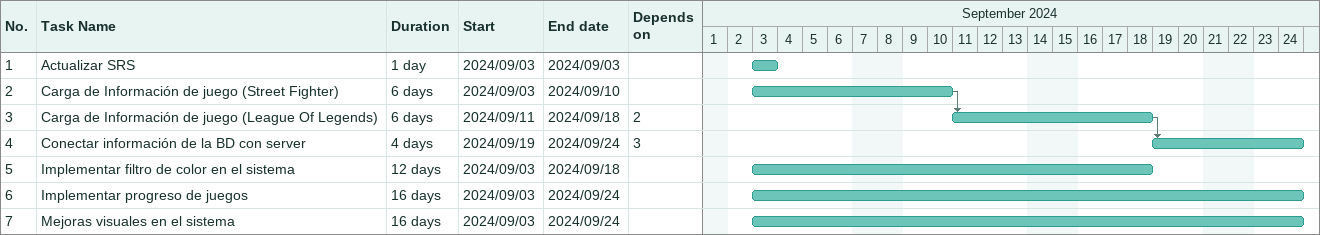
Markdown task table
| ID | Task | Duration | Start | Finish | Predecessors |
|---|---|---|---|---|---|
| 1 | Actualizar SRS | 1d | 2024-09-03 | 2024-09-03 |  |
| 2 | Carga de Información de juego (Street Fighter) | 6d | 2024-09-03 | 2024-09-10 |  |
| 3 | Carga de Información de juego (League Of Legends) | 6d | 2024-09-11 | 2024-09-18 | 2 |
| 4 | Conectar información de la BD con server | 4d | 2024-09-19 | 2024-09-24 | 3 |
| 5 | Implementar filtro de color en el sistema | 12d | 2024-09-03 | 2024-09-18 |  |
| 6 | Implementar progreso de juegos | 16d | 2024-09-03 | 2024-09-24 |  |
| 7 | Mejoras visuales en el sistema | 16d | 2024-09-03 | 2024-09-24 |  |
